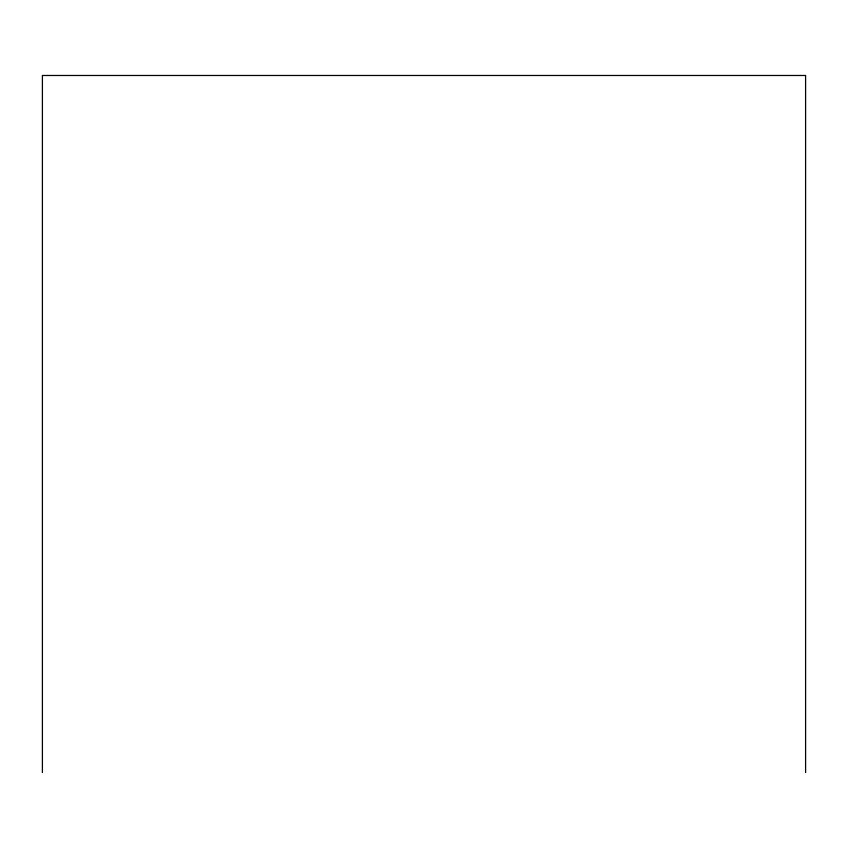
<?xml version="1.0" encoding="UTF-8"?>
<svg xmlns="http://www.w3.org/2000/svg" width="848" height="848" viewBox="0 0 848 848"><rect width="100%" height="100%" fill="white"/><g stroke="black" fill="none" stroke-linecap="round" stroke-linejoin="round"><path stroke-width="1.27" d="M805.6 772.517L805.6 75.483L42.4 75.483L42.4 772.517"/></g></svg>
